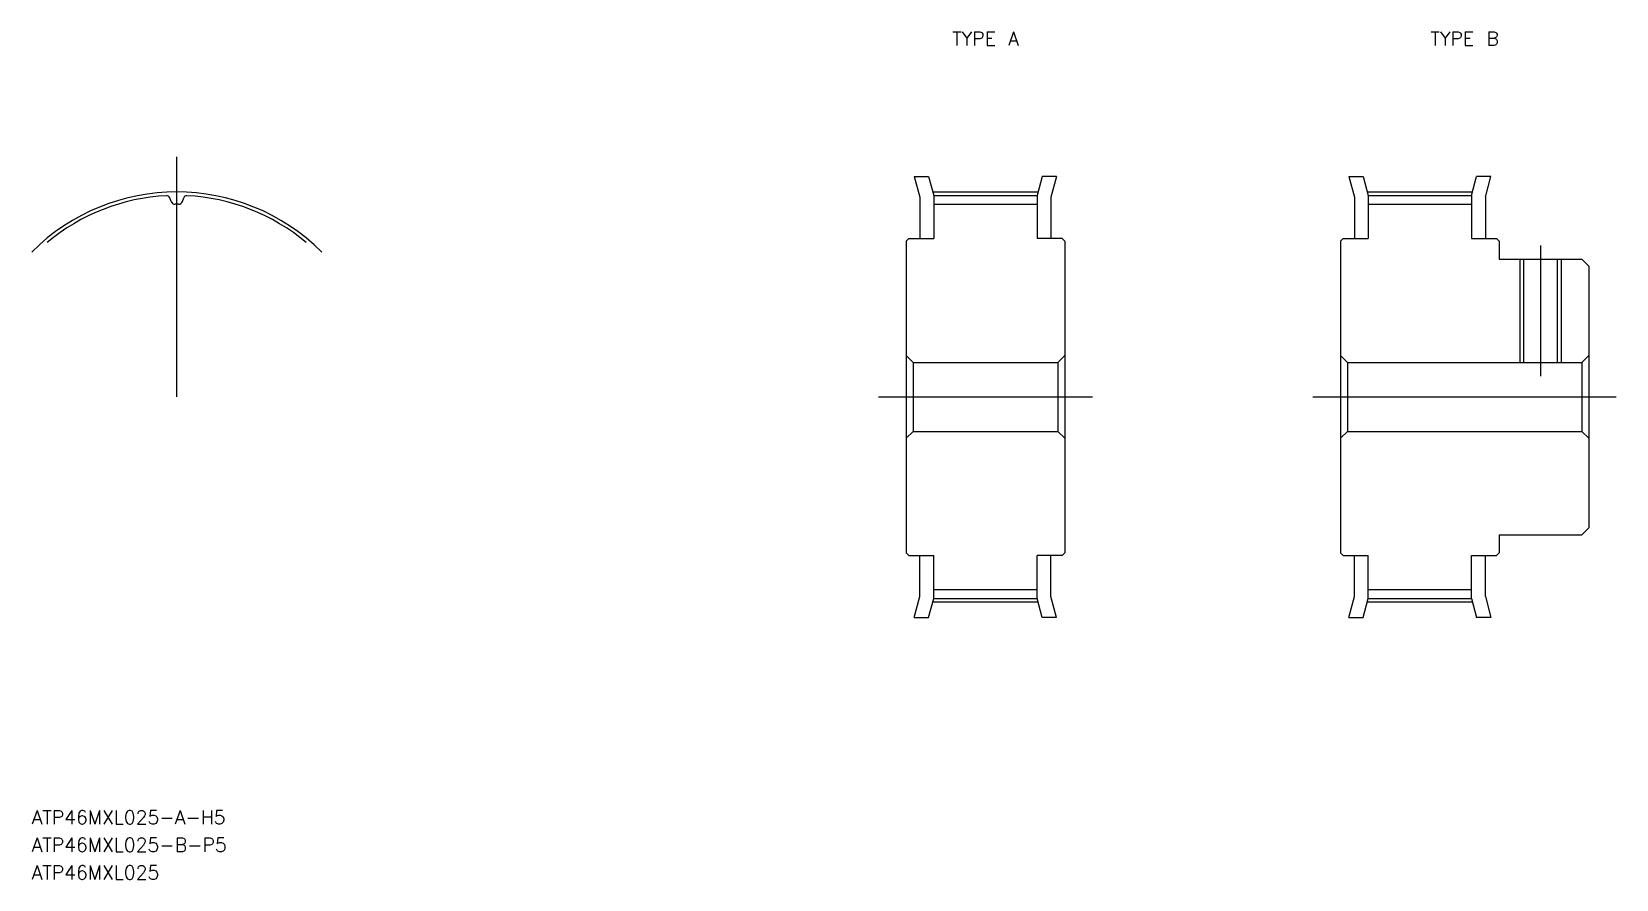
# Model space of a CAD drawing. Extents: x 82 to 197, y 61 to 123.
import ezdxf
from ezdxf.enums import TextEntityAlignment as Align

# ---------------------------------------------------------------- set-up
doc = ezdxf.new("R2010")
doc.units = 0
doc.linetypes.add('CENTER', pattern=[50.8, 31.75, -6.35, 6.35, -6.35])
doc.linetypes.add('DASHED', pattern=[19.05, 12.7, -6.35])
doc.layers.get('0').update_dxf_attribs({"linetype": 'CONTINUOUS'})
doc.layers.add('CENTER', color=1, linetype='CENTER')
doc.styles.add('MISUMI', font='txt.shx')

msp = doc.modelspace()

# ---------------------------------------------------------------- linework, layer by layer
at = {"color": 7, "linetype": 'CONTINUOUS'}
for p, q in [((146.02, 112.37), (146.43, 110.86)), ((146.02, 112.37), (147.06, 112.37)), ((147.06, 112.37), (147.43, 110.99)), ((155.3, 112.37), (154.93, 110.99)), ((156.33, 112.37), (155.3, 112.37)), ((156.33, 112.37), (155.93, 110.86)), ((177.52, 112.37), (177.93, 110.86)), ((177.52, 112.37), (178.56, 112.37)), ((178.56, 112.37), (178.93, 110.99)), ((186.43, 110.99), (186.8, 112.37)), ((187.83, 112.37), (186.8, 112.37)), ((187.43, 110.86), (187.83, 112.37)), ((92.12, 110.55), (92.02, 110.82)), ((92.94, 110.55), (93.04, 110.82)), ((146.43, 110.86), (146.43, 107.87)), ((147.43, 110.99), (154.93, 110.99)), ((147.43, 110.99), (147.43, 107.87)), ((147.43, 110.35), (154.93, 110.35)), ((154.93, 110.99), (154.93, 107.87)), ((155.93, 110.86), (155.93, 107.87)), ((177.93, 110.86), (177.93, 107.87)), ((178.93, 110.99), (186.43, 110.99)), ((178.93, 110.99), (178.93, 107.87)), ((178.93, 110.35), (186.43, 110.35)), ((186.43, 110.99), (186.43, 107.87)), ((187.43, 110.86), (187.43, 107.87)), ((145.43, 107.67), (145.63, 107.87)), ((145.43, 107.67), (145.43, 85.07)), ((145.63, 107.87), (147.43, 107.87)), ((156.73, 107.87), (154.93, 107.87)), ((156.93, 107.67), (156.73, 107.87)), ((156.93, 107.67), (156.93, 85.07)), ((176.93, 107.67), (177.13, 107.87)), ((176.93, 107.67), (176.93, 85.07)), ((177.13, 107.87), (178.93, 107.87)), ((186.43, 107.87), (188.23, 107.87)), ((188.43, 107.67), (188.23, 107.87)), ((188.43, 107.67), (188.43, 106.37)), ((188.43, 106.37), (194.43, 106.37)), ((194.93, 105.87), (194.43, 106.37)), ((194.93, 105.87), (194.93, 86.87)), ((145.43, 102.02), (145.43, 102.02)), ((156.93, 102.02), (156.93, 102.02)), ((176.93, 102.02), (176.93, 102.02)), ((145.43, 99.37), (145.93, 98.87)), ((145.93, 98.87), (156.43, 98.87)), ((145.93, 98.87), (145.93, 93.87)), ((156.93, 99.37), (156.43, 98.87)), ((156.43, 98.87), (156.43, 93.87)), ((176.93, 99.37), (177.43, 98.87)), ((177.43, 98.87), (194.43, 98.87)), ((177.43, 98.87), (177.43, 93.87)), ((194.43, 98.87), (194.93, 99.37)), ((194.43, 98.87), (194.43, 93.87)), ((145.43, 96.37), (145.43, 96.37)), ((156.93, 96.37), (156.93, 96.37)), ((176.93, 96.37), (176.93, 96.37)), ((145.43, 93.37), (145.93, 93.87)), ((145.93, 93.87), (156.43, 93.87)), ((156.93, 93.37), (156.43, 93.87)), ((176.93, 93.37), (177.43, 93.87)), ((177.43, 93.87), (194.43, 93.87)), ((194.43, 93.87), (194.93, 93.37)), ((188.43, 86.37), (194.43, 86.37)), ((188.43, 86.37), (188.43, 85.07)), ((194.43, 86.37), (194.93, 86.87)), ((145.43, 85.07), (145.63, 84.87)), ((156.93, 85.07), (156.73, 84.87)), ((176.93, 85.07), (177.13, 84.87)), ((188.43, 85.07), (188.23, 84.87)), ((145.63, 84.87), (147.43, 84.87)), ((146.43, 81.88), (146.43, 84.87)), ((147.43, 81.75), (147.43, 84.87)), ((156.73, 84.87), (154.93, 84.87)), ((154.93, 81.75), (154.93, 84.87)), ((155.93, 81.88), (155.93, 84.87)), ((177.13, 84.87), (178.93, 84.87)), ((177.93, 81.88), (177.93, 84.87)), ((178.93, 81.75), (178.93, 84.87)), ((186.43, 81.75), (186.43, 84.87)), ((186.43, 84.87), (188.23, 84.87)), ((187.43, 81.88), (187.43, 84.87)), ((146.02, 80.37), (146.43, 81.88)), ((147.06, 80.37), (147.43, 81.75)), ((147.43, 82.39), (154.93, 82.39)), ((147.43, 81.75), (154.93, 81.75)), ((155.3, 80.37), (154.93, 81.75)), ((156.33, 80.37), (155.93, 81.88)), ((177.52, 80.37), (177.93, 81.88)), ((178.56, 80.37), (178.93, 81.75)), ((178.93, 82.39), (186.43, 82.39)), ((178.93, 81.75), (186.43, 81.75)), ((186.43, 81.75), (186.8, 80.37)), ((187.43, 81.88), (187.83, 80.37)), ((146.02, 80.37), (147.06, 80.37)), ((156.33, 80.37), (155.3, 80.37)), ((177.52, 80.37), (178.56, 80.37)), ((187.83, 80.37), (186.8, 80.37))]:
    msp.add_line(p, q, dxfattribs=at)
at = {"color": 3, "linetype": 'DASHED'}
for p, q in [((189.93, 106.37), (189.93, 98.87)), ((190.2, 106.37), (190.2, 98.87)), ((192.65, 106.37), (192.65, 98.87)), ((192.93, 106.37), (192.93, 98.87))]:
    msp.add_line(p, q, dxfattribs=at)
at = {"color": 7, "linetype": 'CONTINUOUS'}
for centre, radius, start, end in [((92.53, 96.37), 14.62, 92.8832, 130), ((91.81, 110.74), 0.23, 20, 92.8832), ((92.4, 110.65), 0.3, 200, 270.5063), ((92.53, 96.37), 13.98, 89.4937, 90.5063), ((92.66, 110.65), 0.3, 269.4937, 340), ((93.25, 110.74), 0.23, 87.1168, 160), ((92.53, 96.37), 14.62, 50, 87.1168)]:
    msp.add_arc(centre, radius, start, end, dxfattribs=at)
at = {"layer": 'CENTER', "color": 1, "linetype": 'CENTER'}
for p, q in [((92.53, 96.37), (92.53, 113.79)), ((147.36, 111.25), (155, 111.25)), ((178.86, 111.25), (186.5, 111.25)), ((191.43, 107.37), (191.43, 97.87)), ((143.43, 96.37), (158.93, 96.37)), ((174.93, 96.37), (196.93, 96.37)), ((147.36, 81.5), (155, 81.5)), ((178.86, 81.5), (186.5, 81.5))]:
    msp.add_line(p, q, dxfattribs=at)
msp.add_arc((92.53, 96.37), 14.87, 45, 135, dxfattribs=at)

# ---------------------------------------------------------------- texts
at = {"color": 7, "linetype": 'CONTINUOUS', "style": 'MISUMI'}
for s, p in [('TYPE A', (151.18, 122.37)), ('TYPE B', (185.93, 122.37))]:
    msp.add_text(s, height=1, dxfattribs=at).set_placement(p, align=Align.MIDDLE_CENTER)
for s, p in [('ATP46MXL025-A-H5', (82.01, 65.37)), ('ATP46MXL025-B-P5', (82.01, 63.37)), ('ATP46MXL025', (82.01, 61.37))]:
    msp.add_text(s, height=1, dxfattribs=at).set_placement(p)

doc.saveas('drawing.dxf')
